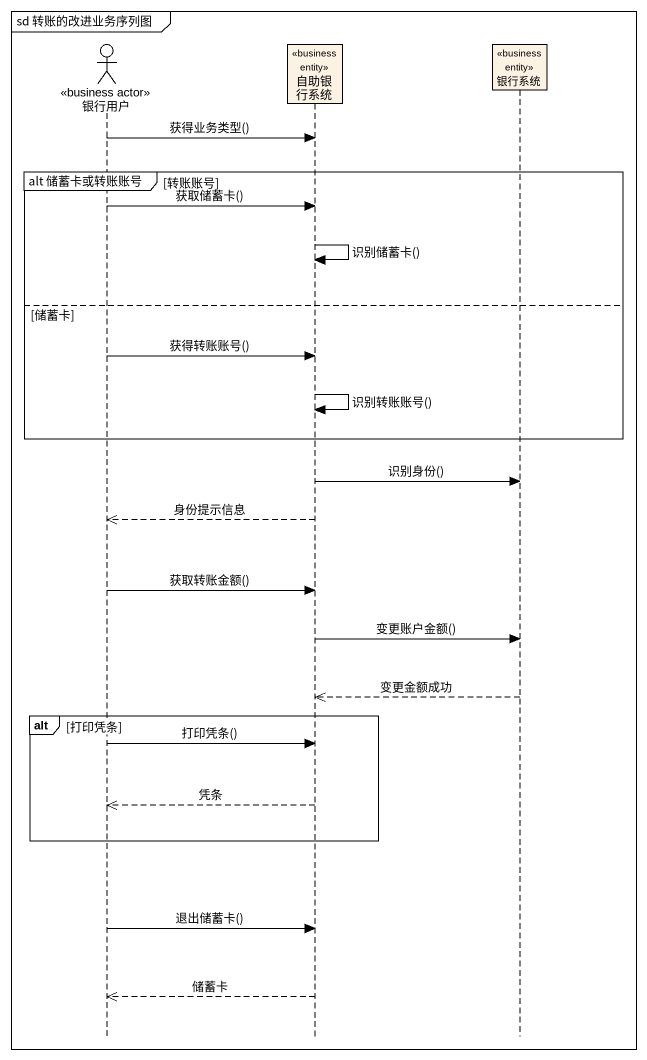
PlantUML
@startuml
mainframe sd 转账的改进业务序列图
hide footbox
actor 银行用户 <<business actor>>
participant 自助银行系统 <<business entity>>
participant 银行系统 <<business entity>>

银行用户 -> 自助银行系统 : 获得业务类型()
group alt 储蓄卡或转账账号 [转账账号]
  银行用户 -> 自助银行系统 : 获取储蓄卡()
  自助银行系统 -> 自助银行系统 : 识别储蓄卡()
else 储蓄卡
  银行用户 -> 自助银行系统 : 获得转账账号()
  自助银行系统 -> 自助银行系统 : 识别转账账号()
end
自助银行系统 -> 银行系统 : 识别身份()
自助银行系统 -->> 银行用户 : 身份提示信息
银行用户 -> 自助银行系统 : 获取转账金额()
自助银行系统 -> 银行系统 : 变更账户金额()
银行系统 -->> 自助银行系统 : 变更金额成功
alt 打印凭条
  银行用户 -> 自助银行系统 : 打印凭条()
  自助银行系统 -->> 银行用户 : 凭条
end
银行用户 -> 自助银行系统 : 退出储蓄卡()
自助银行系统 -->> 银行用户 : 储蓄卡
@enduml
